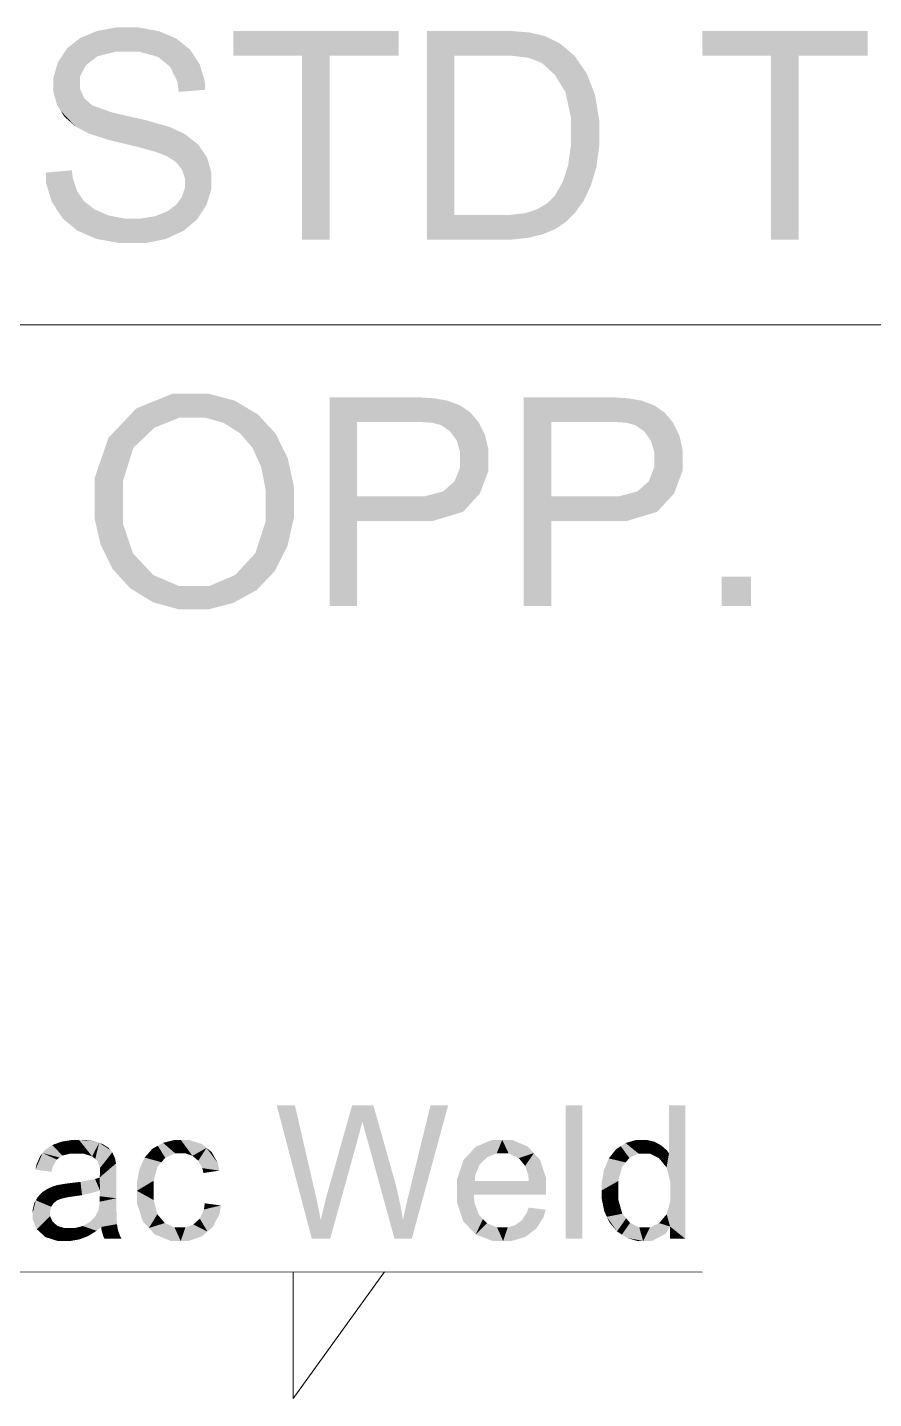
# Model space of a CAD drawing. Header units: millimetres. Extents: x 2 to 579, y 1 to 405.
# Drawn here: x 230.68 to 236.16, y 100.6 to 109.47 of the extents above; entities that cross this region are included whole.
import ezdxf

# ---------------------------------------------------------------- set-up
doc = ezdxf.new("R2010")
doc.units = ezdxf.units.MM
doc.linetypes.add('XKITLINE00', pattern=[0])
doc.layers.add('LinkedObject', color=7, linetype='Continuous', lineweight=0)

# ---------------------------------------------------------------- blocks, each defined once
blk = doc.blocks.new('*A4')
at = {"layer": 'LinkedObject'}
for points in [[(231.1329, 109.2828), (231.0219, 109.4013), (231.0775, 109.4244)], [(231.1332, 109.4474), (231.2509, 109.3125), (231.0775, 109.4244)], [(231.0775, 109.4244), (231.2509, 109.3125), (231.1329, 109.2828)], [(231.2569, 109.4704), (231.2509, 109.3125), (231.1332, 109.4474)], [(231.325, 109.4704), (231.2509, 109.3125), (231.2569, 109.4704)], [(231.2509, 109.3125), (231.325, 109.4704), (231.3319, 109.3125)], [(231.325, 109.4704), (231.4096, 109.3125), (231.3319, 109.3125)], [(231.5322, 109.4463), (231.325, 109.4704), (231.3999, 109.4704)], [(231.5894, 109.4221), (231.325, 109.4704), (231.5322, 109.4463)], [(231.5272, 109.2797), (231.325, 109.4704), (231.5894, 109.4221)], [(231.4096, 109.3125), (231.325, 109.4704), (231.5272, 109.2797)], [(231.5894, 109.4221), (231.5669, 109.247), (231.5272, 109.2797)], [(231.6467, 109.3979), (231.5669, 109.247), (231.5894, 109.4221)], [(232.0154, 109.4475), (232.4595, 109.2882), (232.0154, 109.2882)], [(232.6377, 109.2882), (232.4595, 109.2882), (232.0154, 109.4475)], [(232.6377, 109.2882), (232.0154, 109.4475), (233.0846, 109.4475)], [(232.6377, 109.2882), (233.0846, 109.4475), (233.0846, 109.2882)], [(233.2682, 109.4475), (233.4464, 109.2882), (233.2682, 108.0975)], [(233.73, 109.2882), (233.2682, 109.4475), (233.7328, 109.4475)], [(233.4464, 109.2882), (233.2682, 109.4475), (233.73, 109.2882)], [(233.7328, 109.4475), (233.8097, 109.2882), (233.73, 109.2882)], [(233.8115, 109.4475), (233.8097, 109.2882), (233.7328, 109.4475)], [(233.8115, 109.4475), (233.9253, 109.2744), (233.8097, 109.2882)], [(233.9315, 109.4378), (233.9253, 109.2744), (233.8115, 109.4475)], [(233.9729, 109.4281), (233.9253, 109.2744), (233.9315, 109.4378)], [(233.9729, 109.4281), (233.9612, 109.2606), (233.9253, 109.2744)], [(233.9612, 109.2606), (233.9729, 109.4281), (234.0109, 109.2412)], [(234.1298, 109.3665), (233.9729, 109.4281), (234.0309, 109.4148)], [(234.1707, 109.3315), (233.9729, 109.4281), (234.1298, 109.3665)], [(234.0954, 109.165), (233.9729, 109.4281), (234.1707, 109.3315)], [(234.0109, 109.2412), (233.9729, 109.4281), (234.0954, 109.165)], [(235.0515, 109.4475), (235.4957, 109.2882), (235.0515, 109.2882)], [(235.6739, 109.2882), (235.4957, 109.2882), (235.0515, 109.4475)], [(235.6739, 109.2882), (235.0515, 109.4475), (236.1207, 109.4475)], [(235.6739, 109.2882), (236.1207, 109.4475), (236.1207, 109.2882)], [(230.9372, 109.3338), (231.0959, 109.2531), (230.9083, 109.2893)], [(231.0219, 109.4013), (231.0959, 109.2531), (230.9372, 109.3338)], [(231.0959, 109.2531), (231.0219, 109.4013), (231.1329, 109.2828)], [(231.5669, 109.247), (231.6467, 109.3979), (231.6067, 109.2142)], [(231.6067, 109.2142), (231.6467, 109.3979), (231.7656, 109.2797)], [(231.7656, 109.2797), (231.6467, 109.3979), (231.7347, 109.3267)], [(234.1707, 109.3315), (234.1302, 109.1082), (234.0954, 109.165)], [(234.2241, 109.2863), (234.1302, 109.1082), (234.1707, 109.3315)], [(230.9083, 109.2893), (230.8503, 109.0981), (230.8793, 109.2448)], [(231.0588, 109.2234), (230.8503, 109.0981), (230.9083, 109.2893)], [(230.8793, 109.2448), (230.8503, 109.0981), (230.8503, 109.1492)], [(230.9083, 109.2893), (231.0959, 109.2531), (231.0588, 109.2234)], [(231.7656, 109.2797), (231.6534, 109.1174), (231.6067, 109.2142)], [(231.7964, 109.2327), (231.6534, 109.1174), (231.7656, 109.2797)], [(231.8295, 109.1262), (231.6534, 109.1174), (231.7964, 109.2327)], [(232.4595, 108.0975), (232.6377, 109.2882), (232.6377, 108.0975)], [(232.4595, 109.2882), (232.6377, 109.2882), (232.4595, 108.0975)], [(233.2682, 108.0975), (233.4464, 109.2882), (233.4464, 108.2568)], [(234.3039, 109.171), (234.1302, 109.1082), (234.2241, 109.2863)], [(235.4957, 108.0975), (235.6739, 109.2882), (235.6739, 108.0975)], [(235.4957, 109.2882), (235.6739, 109.2882), (235.4957, 108.0975)], [(231.0218, 109.1518), (230.8503, 109.0981), (231.0588, 109.2234)], [(230.8503, 109.0981), (231.0218, 109.1518), (231.0218, 109.1098)], [(234.1302, 109.1082), (234.3039, 109.171), (234.1649, 109.0513)], [(234.1649, 109.0513), (234.3039, 109.171), (234.3304, 109.1008)], [(231.0218, 109.0735), (230.8503, 109.0981), (231.0218, 109.1098)], [(230.8503, 109.0981), (231.0218, 109.0735), (230.8503, 109.0515)], [(230.8503, 109.0515), (231.0218, 109.0735), (230.874, 108.9674)], [(230.874, 108.9674), (231.0218, 109.0735), (230.8976, 108.9299)], [(230.8976, 108.9299), (231.0218, 109.0735), (231.048, 109.0136)], [(231.8318, 109.0668), (231.6534, 109.1174), (231.8295, 109.1262)], [(231.6534, 109.1174), (231.8318, 109.0668), (231.6603, 109.0533)], [(234.3304, 109.1008), (234.1997, 108.8885), (234.1649, 109.0513)], [(234.3568, 109.0306), (234.1997, 108.8885), (234.3304, 109.1008)], [(231.048, 109.0136), (230.9931, 108.8294), (230.8976, 108.9299)], [(231.0742, 108.9901), (230.9931, 108.8294), (231.048, 109.0136)], [(230.9931, 108.8294), (231.0742, 108.9901), (231.0413, 108.804)], [(231.0413, 108.804), (231.0742, 108.9901), (231.1, 108.9666)], [(231.0413, 108.804), (231.1, 108.9666), (231.0784, 108.7842)], [(231.0784, 108.7842), (231.1, 108.9666), (231.2086, 108.7421)], [(231.2086, 108.7421), (231.1, 108.9666), (231.2346, 108.9185)], [(234.3833, 108.8701), (234.1997, 108.8885), (234.3568, 109.0306)], [(230.8976, 108.9299), (230.9931, 108.8294), (230.9212, 108.8923)], [(231.2086, 108.7421), (231.2346, 108.9185), (231.3015, 108.7197)], [(231.3015, 108.7197), (231.2346, 108.9185), (231.3434, 108.8938)], [(231.3015, 108.7197), (231.3434, 108.8938), (231.3944, 108.6974)], [(231.3944, 108.6974), (231.3434, 108.8938), (231.4522, 108.8692)], [(234.3833, 108.7799), (234.1997, 108.8885), (234.3833, 108.8701)], [(234.1997, 108.8885), (234.3833, 108.7799), (234.1997, 108.7826)], [(231.3944, 108.6974), (231.4522, 108.8692), (231.5145, 108.6645)], [(231.5145, 108.6645), (231.4522, 108.8692), (231.5416, 108.6539)], [(231.5416, 108.6539), (231.4522, 108.8692), (231.584, 108.6378)], [(231.6015, 108.8261), (231.584, 108.6378), (231.4522, 108.8692)], [(231.642, 108.8077), (231.584, 108.6378), (231.6015, 108.8261)], [(231.584, 108.6378), (231.642, 108.8077), (231.6449, 108.598)], [(231.6449, 108.598), (231.642, 108.8077), (231.701, 108.7806)], [(234.3833, 108.7799), (234.1997, 108.7062), (234.1997, 108.7826)], [(231.6449, 108.598), (231.701, 108.7806), (231.6636, 108.5743)], [(231.6636, 108.5743), (231.701, 108.7806), (231.6822, 108.5506)], [(231.701, 108.7806), (231.8161, 108.6702), (231.6822, 108.5506)], [(231.8161, 108.6702), (231.701, 108.7806), (231.788, 108.7118)], [(234.1997, 108.7062), (234.3833, 108.703), (234.182, 108.5761)], [(234.182, 108.5761), (234.3833, 108.703), (234.3474, 108.5073)], [(234.3833, 108.703), (234.1997, 108.7062), (234.3833, 108.7799)], [(234.3474, 108.5073), (234.3833, 108.703), (234.3653, 108.5667)], [(231.6822, 108.5506), (231.8161, 108.6702), (231.7008, 108.4951)], [(231.7008, 108.4951), (231.8161, 108.6702), (231.8442, 108.6286)], [(231.7008, 108.4951), (231.8442, 108.6286), (231.7008, 108.4634)], [(231.7008, 108.4634), (231.8442, 108.6286), (231.7008, 108.4321)], [(231.8442, 108.6286), (231.8723, 108.4784), (231.7008, 108.4321)], [(231.8723, 108.4784), (231.8442, 108.6286), (231.8723, 108.5327)], [(230.9751, 108.495), (230.8004, 108.5308), (230.9691, 108.5457)], [(230.8004, 108.5308), (230.8743, 108.2884), (230.8022, 108.4632)], [(230.9751, 108.495), (230.8743, 108.2884), (230.8004, 108.5308)], [(234.1642, 108.5225), (234.3474, 108.5073), (234.1465, 108.4688)], [(234.3474, 108.5073), (234.1642, 108.5225), (234.182, 108.5761)], [(230.8022, 108.4632), (230.8743, 108.2884), (230.8392, 108.342)], [(231.0029, 108.4117), (230.8743, 108.2884), (230.9751, 108.495)], [(231.6818, 108.3743), (231.8723, 108.4784), (231.8415, 108.3232)], [(231.7008, 108.4321), (231.8723, 108.4784), (231.6818, 108.3743)], [(231.8415, 108.3232), (231.8723, 108.4784), (231.8723, 108.4246)], [(234.097, 108.3834), (234.3474, 108.5073), (234.2554, 108.3107)], [(234.1465, 108.4688), (234.3474, 108.5073), (234.097, 108.3834)], [(234.2554, 108.3107), (234.3474, 108.5073), (234.2835, 108.3496)], [(234.2835, 108.3496), (234.3474, 108.5073), (234.3295, 108.4479)], [(230.8743, 108.2884), (231.0029, 108.4117), (230.9094, 108.2348)], [(230.9094, 108.2348), (231.0029, 108.4117), (231.0063, 108.1546)], [(231.0247, 108.3792), (231.0063, 108.1546), (231.0029, 108.4117)], [(231.0465, 108.3466), (231.0063, 108.1546), (231.0247, 108.3792)], [(231.0465, 108.3466), (231.0681, 108.1279), (231.0063, 108.1546)], [(231.1142, 108.294), (231.0681, 108.1279), (231.0465, 108.3466)], [(231.6627, 108.3478), (231.8415, 108.3232), (231.6437, 108.3213)], [(231.6818, 108.3743), (231.8415, 108.3232), (231.6627, 108.3478)], [(234.0652, 108.3517), (234.1659, 108.2105), (234.0427, 108.3291)], [(234.2554, 108.3107), (234.0652, 108.3517), (234.097, 108.3834)], [(234.2273, 108.2718), (234.0652, 108.3517), (234.2554, 108.3107)], [(234.1659, 108.2105), (234.0652, 108.3517), (234.2273, 108.2718)], [(231.0681, 108.1279), (231.1142, 108.294), (231.1299, 108.1012)], [(231.1601, 108.274), (231.1299, 108.1012), (231.1142, 108.294)], [(231.206, 108.2539), (231.1299, 108.1012), (231.1601, 108.274)], [(231.206, 108.2539), (231.2831, 108.0745), (231.1299, 108.1012)], [(231.3093, 108.2338), (231.2831, 108.0745), (231.206, 108.2539)], [(231.5466, 108.2643), (231.78, 108.2279), (231.5076, 108.2491)], [(231.5856, 108.2795), (231.78, 108.2279), (231.5466, 108.2643)], [(231.6437, 108.3213), (231.8107, 108.2755), (231.5856, 108.2795)], [(231.5856, 108.2795), (231.8107, 108.2755), (231.78, 108.2279)], [(231.8107, 108.2755), (231.6437, 108.3213), (231.8415, 108.3232)], [(233.4464, 108.2568), (233.7549, 108.0975), (233.2682, 108.0975)], [(233.7346, 108.2568), (233.7549, 108.0975), (233.4464, 108.2568)], [(233.7346, 108.2568), (233.8161, 108.0975), (233.7549, 108.0975)], [(233.8014, 108.2568), (233.8161, 108.0975), (233.7346, 108.2568)], [(233.9716, 108.1205), (233.8014, 108.2568), (233.9061, 108.2692)], [(233.9244, 108.109), (233.8014, 108.2568), (233.9716, 108.1205)], [(233.8161, 108.0975), (233.8014, 108.2568), (233.9244, 108.109)], [(233.9441, 108.2817), (233.9716, 108.1205), (233.9061, 108.2692)], [(233.9821, 108.2941), (233.9716, 108.1205), (233.9441, 108.2817)], [(233.9716, 108.1205), (233.9821, 108.2941), (234.0187, 108.132)], [(234.1326, 108.1882), (233.9821, 108.2941), (234.0427, 108.3291)], [(234.0992, 108.1659), (233.9821, 108.2941), (234.1326, 108.1882)], [(234.0187, 108.132), (233.9821, 108.2941), (234.0992, 108.1659)], [(234.0427, 108.3291), (234.1659, 108.2105), (234.1326, 108.1882)], [(231.3093, 108.2338), (231.3744, 108.0745), (231.2831, 108.0745)], [(231.3667, 108.2338), (231.3744, 108.0745), (231.3093, 108.2338)], [(231.3667, 108.2338), (231.4466, 108.0745), (231.3744, 108.0745)], [(231.4176, 108.2338), (231.4466, 108.0745), (231.3667, 108.2338)], [(231.5076, 108.2491), (231.6339, 108.1274), (231.4176, 108.2338)], [(231.4176, 108.2338), (231.6339, 108.1274), (231.4466, 108.0745)], [(231.6916, 108.1539), (231.5076, 108.2491), (231.78, 108.2279)], [(231.6339, 108.1274), (231.5076, 108.2491), (231.6916, 108.1539)], [(231.4466, 108.0745), (231.6339, 108.1274), (231.5763, 108.101)], [(231.6194, 107.0998), (231.2963, 106.9098), (231.3865, 107.0048)], [(231.7621, 107.0998), (231.2963, 106.9098), (231.6194, 107.0998)], [(231.6681, 106.9459), (231.2963, 106.9098), (231.7621, 107.0998)], [(231.6681, 106.9459), (231.7621, 107.0998), (231.763, 106.9459)], [(231.7621, 107.0998), (231.8298, 106.9459), (231.763, 106.9459)], [(232.024, 107.0552), (231.7621, 107.0998), (231.8556, 107.0998)], [(232.099, 107.0106), (231.7621, 107.0998), (232.024, 107.0552)], [(231.9503, 106.9121), (231.7621, 107.0998), (232.099, 107.0106)], [(231.8298, 106.9459), (231.7621, 107.0998), (231.9503, 106.9121)], [(231.9503, 106.9121), (232.099, 107.0106), (232.004, 106.8783)], [(232.099, 107.0106), (232.0577, 106.8445), (232.004, 106.8783)], [(232.0577, 106.8445), (232.099, 107.0106), (232.1393, 106.7492)], [(232.2884, 106.8415), (232.099, 107.0106), (232.1741, 106.9659)], [(232.3278, 106.7616), (232.099, 107.0106), (232.2884, 106.8415)], [(232.1393, 106.7492), (232.099, 107.0106), (232.3278, 106.7616)], [(232.8155, 106.4356), (232.6373, 105.7269), (232.6373, 107.0769)], [(232.6373, 107.0769), (232.8155, 106.9176), (232.8155, 106.4356)], [(233.1605, 106.9176), (232.6373, 107.0769), (233.1457, 107.0769)], [(232.8155, 106.9176), (232.6373, 107.0769), (233.1605, 106.9176)], [(233.1457, 107.0769), (233.2212, 106.9176), (233.1605, 106.9176)], [(233.2128, 107.0769), (233.2212, 106.9176), (233.1457, 107.0769)], [(233.2128, 107.0769), (233.3044, 106.9116), (233.2212, 106.9176)], [(233.3153, 107.0704), (233.3044, 106.9116), (233.2128, 107.0769)], [(233.3507, 107.064), (233.3044, 106.9116), (233.3153, 107.0704)], [(233.3507, 107.064), (233.327, 106.9056), (233.3044, 106.9116)], [(233.327, 106.9056), (233.3507, 107.064), (233.3619, 106.8959)], [(233.4836, 107.0242), (233.3507, 107.064), (233.4004, 107.0557)], [(233.5171, 107.0009), (233.3507, 107.064), (233.4836, 107.0242)], [(233.4183, 106.8562), (233.3507, 107.064), (233.5171, 107.0009)], [(233.3619, 106.8959), (233.3507, 107.064), (233.4183, 106.8562)], [(234.0724, 106.4356), (233.8942, 105.7269), (233.8942, 107.0769)], [(233.8942, 107.0769), (234.0724, 106.9176), (234.0724, 106.4356)], [(234.4173, 106.9176), (233.8942, 107.0769), (234.4026, 107.0769)], [(234.0724, 106.9176), (233.8942, 107.0769), (234.4173, 106.9176)], [(234.4026, 107.0769), (234.4781, 106.9176), (234.4173, 106.9176)], [(234.4697, 107.0769), (234.4781, 106.9176), (234.4026, 107.0769)], [(234.4697, 107.0769), (234.5613, 106.9116), (234.4781, 106.9176)], [(234.5722, 107.0704), (234.5613, 106.9116), (234.4697, 107.0769)], [(234.6076, 107.064), (234.5613, 106.9116), (234.5722, 107.0704)], [(234.6076, 107.064), (234.5838, 106.9056), (234.5613, 106.9116)], [(234.5838, 106.9056), (234.6076, 107.064), (234.6188, 106.8959)], [(234.7404, 107.0242), (234.6076, 107.064), (234.6572, 107.0557)], [(234.774, 107.0009), (234.6076, 107.064), (234.7404, 107.0242)], [(234.6751, 106.8562), (234.6076, 107.064), (234.774, 107.0009)], [(234.6188, 106.8959), (234.6076, 107.064), (234.6751, 106.8562)], [(231.5048, 106.8808), (231.2963, 106.9098), (231.6681, 106.9459)], [(233.5171, 107.0009), (233.4397, 106.826), (233.4183, 106.8562)], [(233.5507, 106.9777), (233.4397, 106.826), (233.5171, 107.0009)], [(233.6047, 106.9126), (233.4397, 106.826), (233.5507, 106.9777)], [(234.774, 107.0009), (234.6965, 106.826), (234.6751, 106.8562)], [(234.8075, 106.9777), (234.6965, 106.826), (234.774, 107.0009)], [(234.8615, 106.9126), (234.6965, 106.826), (234.8075, 106.9777)], [(231.2963, 106.9098), (231.1159, 106.3839), (231.2061, 106.8148)], [(231.3679, 106.7506), (231.1159, 106.3839), (231.2963, 106.9098)], [(231.2963, 106.9098), (231.5048, 106.8808), (231.4364, 106.8157)], [(231.3679, 106.7506), (231.2963, 106.9098), (231.4364, 106.8157)], [(233.4397, 106.826), (233.6047, 106.9126), (233.4611, 106.7959)], [(233.4611, 106.7959), (233.6047, 106.9126), (233.6251, 106.8707)], [(233.6251, 106.8707), (233.4824, 106.7235), (233.4611, 106.7959)], [(233.6456, 106.8289), (233.4824, 106.7235), (233.6251, 106.8707)], [(234.6965, 106.826), (234.8615, 106.9126), (234.7179, 106.7959)], [(234.7179, 106.7959), (234.8615, 106.9126), (234.882, 106.8707)], [(234.882, 106.8707), (234.7393, 106.7235), (234.7179, 106.7959)], [(234.9024, 106.8289), (234.7393, 106.7235), (234.882, 106.8707)], [(231.2061, 106.8148), (231.1159, 106.3839), (231.1159, 106.5518)], [(231.2995, 106.5332), (231.1159, 106.3839), (231.3679, 106.7506)], [(232.1393, 106.7492), (232.3278, 106.7616), (232.1671, 106.6878)], [(232.3278, 106.7616), (232.195, 106.6264), (232.1671, 106.6878)], [(232.195, 106.6264), (232.3278, 106.7616), (232.2229, 106.4826)], [(232.2229, 106.4826), (232.3278, 106.7616), (232.4065, 106.5008)], [(232.4065, 106.5008), (232.3278, 106.7616), (232.3671, 106.6818)], [(233.666, 106.7369), (233.4824, 106.7235), (233.6456, 106.8289)], [(234.9229, 106.7369), (234.7393, 106.7235), (234.9024, 106.8289)], [(233.4461, 106.5322), (233.666, 106.6867), (233.5566, 106.3955)], [(233.4824, 106.6228), (233.666, 106.6867), (233.4461, 106.5322)], [(233.666, 106.6867), (233.4824, 106.7235), (233.666, 106.7369)], [(233.4824, 106.7235), (233.666, 106.6867), (233.4824, 106.6812)], [(233.666, 106.6867), (233.4824, 106.6228), (233.4824, 106.6812)], [(233.5566, 106.3955), (233.666, 106.6867), (233.6113, 106.455)], [(233.6113, 106.455), (233.666, 106.6867), (233.666, 106.6007)], [(234.703, 106.5322), (234.9229, 106.6867), (234.8135, 106.3955)], [(234.7393, 106.6228), (234.9229, 106.6867), (234.703, 106.5322)], [(234.9229, 106.6867), (234.7393, 106.7235), (234.9229, 106.7369)], [(234.7393, 106.7235), (234.9229, 106.6867), (234.7393, 106.6812)], [(234.9229, 106.6867), (234.7393, 106.6228), (234.7393, 106.6812)], [(234.8135, 106.3955), (234.9229, 106.6867), (234.8682, 106.455)], [(234.8682, 106.455), (234.9229, 106.6867), (234.9229, 106.6007)], [(231.1159, 106.3839), (231.2995, 106.5332), (231.2995, 106.3809)], [(232.2229, 106.4003), (232.4065, 106.5008), (232.4065, 106.3996)], [(232.2229, 106.4826), (232.4065, 106.5008), (232.2229, 106.4003)], [(233.4098, 106.5), (233.5566, 106.3955), (233.3734, 106.4678)], [(233.5566, 106.3955), (233.4098, 106.5), (233.4461, 106.5322)], [(234.6666, 106.5), (234.8135, 106.3955), (234.6303, 106.4678)], [(234.8135, 106.3955), (234.6666, 106.5), (234.703, 106.5322)], [(232.1577, 106.069), (232.4065, 106.3996), (232.3237, 106.0324)], [(232.2229, 106.2701), (232.4065, 106.3996), (232.1577, 106.069)], [(232.4065, 106.3996), (232.2229, 106.2701), (232.2229, 106.4003)], [(232.3237, 106.0324), (232.4065, 106.3996), (232.3651, 106.1134)], [(232.3651, 106.1134), (232.4065, 106.3996), (232.4065, 106.297)], [(232.8155, 106.4356), (232.8155, 106.2763), (232.6373, 105.7269)], [(233.1613, 106.2763), (232.8155, 106.4356), (233.1642, 106.4356)], [(232.8155, 106.2763), (232.8155, 106.4356), (233.1613, 106.2763)], [(233.2506, 106.4356), (233.5566, 106.3955), (233.1613, 106.2763)], [(233.2506, 106.4356), (233.1613, 106.2763), (233.1642, 106.4356)], [(233.1613, 106.2763), (233.5566, 106.3955), (233.3042, 106.2763)], [(233.3734, 106.4678), (233.5566, 106.3955), (233.2506, 106.4356)], [(233.3042, 106.2763), (233.5566, 106.3955), (233.5019, 106.3359)], [(234.0724, 106.4356), (234.0724, 106.2763), (233.8942, 105.7269)], [(234.4181, 106.2763), (234.0724, 106.4356), (234.421, 106.4356)], [(234.0724, 106.2763), (234.0724, 106.4356), (234.4181, 106.2763)], [(234.5075, 106.4356), (234.8135, 106.3955), (234.4181, 106.2763)], [(234.5075, 106.4356), (234.4181, 106.2763), (234.421, 106.4356)], [(234.4181, 106.2763), (234.8135, 106.3955), (234.5611, 106.2763)], [(234.6303, 106.4678), (234.8135, 106.3955), (234.5075, 106.4356)], [(234.5611, 106.2763), (234.8135, 106.3955), (234.7588, 106.3359)], [(231.1159, 106.3839), (231.2995, 106.259), (231.1159, 106.2951)], [(231.2995, 106.259), (231.1159, 106.3839), (231.2995, 106.3809)], [(231.1159, 106.2951), (231.2995, 106.259), (231.1546, 106.1267)], [(231.1546, 106.1267), (231.2995, 106.259), (231.1932, 106.0471)], [(231.1932, 106.0471), (231.2995, 106.259), (231.3652, 106.067)], [(232.6373, 105.7269), (232.8155, 106.2763), (232.8155, 105.7269)], [(233.8942, 105.7269), (234.0724, 106.2763), (234.0724, 105.7269)], [(231.3652, 106.067), (231.3456, 105.8419), (231.1932, 106.0471)], [(231.1932, 106.0471), (231.3456, 105.8419), (231.2319, 105.9675)], [(231.4308, 105.9968), (231.3456, 105.8419), (231.3652, 106.067)], [(232.3237, 106.0324), (232.0925, 105.9982), (232.1577, 106.069)], [(232.2822, 105.9514), (232.0925, 105.9982), (232.3237, 106.0324)], [(231.3456, 105.8419), (231.4308, 105.9968), (231.4206, 105.7959)], [(231.4206, 105.7959), (231.4308, 105.9968), (231.4965, 105.9266)], [(232.0925, 105.9982), (232.1649, 105.8288), (232.0273, 105.9273)], [(232.1649, 105.8288), (232.0925, 105.9982), (232.2822, 105.9514)], [(231.4965, 105.9266), (231.7612, 105.7039), (231.4206, 105.7959)], [(231.6612, 105.8565), (231.7612, 105.7039), (231.4965, 105.9266)], [(231.7612, 105.7039), (231.6612, 105.8565), (231.7603, 105.8565)], [(231.8612, 105.8565), (231.7612, 105.7039), (231.7603, 105.8565)], [(231.7612, 105.7039), (231.8612, 105.8565), (231.8491, 105.7039)], [(231.8491, 105.7039), (231.8612, 105.8565), (232.013, 105.7456)], [(232.0889, 105.7872), (231.8612, 105.8565), (232.0273, 105.9273)], [(232.013, 105.7456), (231.8612, 105.8565), (232.0889, 105.7872)], [(232.0273, 105.9273), (232.1649, 105.8288), (232.0889, 105.7872)], [(235.3657, 105.9159), (235.1767, 105.7269), (235.1767, 105.9159)], [(235.3657, 105.7269), (235.1767, 105.7269), (235.3657, 105.9159)], [(231.4206, 105.7959), (231.7612, 105.7039), (231.4956, 105.7499)], [(231.4956, 105.7499), (231.7612, 105.7039), (231.6659, 105.7039)], [(232.4133, 102.4953), (232.5229, 101.6313), (232.2954, 102.4953)], [(232.544, 101.9287), (232.5229, 101.6313), (232.4133, 102.4953)], [(232.7837, 102.4953), (232.8236, 102.2893), (232.6193, 101.9116)], [(232.8236, 102.2893), (232.7837, 102.4953), (232.8293, 102.3103)], [(232.8293, 102.3103), (232.7837, 102.4953), (232.8424, 102.3611)], [(232.8424, 102.3611), (232.7837, 102.4953), (232.8496, 102.391)], [(232.9215, 102.4953), (232.8496, 102.391), (232.7837, 102.4953)], [(232.8496, 102.391), (232.9215, 102.4953), (232.8518, 102.3813)], [(232.8518, 102.3813), (232.9215, 102.4953), (232.8658, 102.3305)], [(232.8658, 102.3305), (232.9215, 102.4953), (232.8775, 102.2893)], [(232.8775, 102.2893), (232.9215, 102.4953), (233.0446, 102.0575)], [(233.4056, 102.4953), (233.1556, 101.9398), (233.2908, 102.4953)], [(233.1697, 101.6313), (233.1556, 101.9398), (233.4056, 102.4953)], [(234.2731, 102.4953), (234.1668, 101.6313), (234.1668, 102.4953)], [(234.2731, 101.6313), (234.1668, 101.6313), (234.2731, 102.4953)], [(234.941, 102.4953), (234.8347, 102.1851), (234.8347, 102.4953)], [(234.941, 102.4953), (234.8442, 101.9991), (234.8347, 102.1851)], [(234.8442, 101.9991), (234.941, 102.4953), (234.941, 101.6313)], [(230.8429, 102.2384), (230.9074, 102.1703), (230.796, 102.2068)], [(230.8735, 102.2494), (230.9074, 102.1703), (230.8429, 102.2384)], [(230.9752, 102.2715), (230.8735, 102.2494), (230.9042, 102.2604)], [(230.9626, 102.1834), (230.8735, 102.2494), (230.9752, 102.2715)], [(230.9074, 102.1703), (230.8735, 102.2494), (230.9626, 102.1834)], [(230.9626, 102.1834), (230.9752, 102.2715), (231, 102.1834)], [(231, 102.1834), (230.9752, 102.2715), (231.04, 102.1834)], [(231.0155, 102.2715), (231.04, 102.1834), (230.9752, 102.2715)], [(231.1207, 102.2621), (231.0155, 102.2715), (231.0556, 102.2715)], [(231.1458, 102.2526), (231.0155, 102.2715), (231.1207, 102.2621)], [(231.1003, 102.1654), (231.0155, 102.2715), (231.1458, 102.2526)], [(231.04, 102.1834), (231.0155, 102.2715), (231.1003, 102.1654)], [(231.1003, 102.1654), (231.1458, 102.2526), (231.1206, 102.1475)], [(231.1206, 102.1475), (231.1458, 102.2526), (231.1356, 102.1343)], [(231.1458, 102.2526), (231.1506, 102.0887), (231.1356, 102.1343)], [(231.2194, 102.2052), (231.1506, 102.0887), (231.1458, 102.2526)], [(231.2076, 102.2195), (231.1458, 102.2526), (231.1708, 102.2432)], [(231.2194, 102.2052), (231.1458, 102.2526), (231.2076, 102.2195)], [(231.5738, 102.1555), (231.4912, 102.2145), (231.5255, 102.2335)], [(231.5597, 102.2525), (231.6388, 102.1842), (231.5255, 102.2335)], [(231.5255, 102.2335), (231.6388, 102.1842), (231.5738, 102.1555)], [(231.6343, 102.2715), (231.6388, 102.1842), (231.5597, 102.2525)], [(231.6745, 102.2715), (231.6388, 102.1842), (231.6343, 102.2715)], [(231.6388, 102.1842), (231.6745, 102.2715), (231.6787, 102.1842)], [(231.6745, 102.2715), (231.7052, 102.1842), (231.6787, 102.1842)], [(231.8086, 102.2456), (231.6745, 102.2715), (231.7254, 102.2715)], [(231.841, 102.2197), (231.6745, 102.2715), (231.8086, 102.2456)], [(231.7503, 102.1683), (231.6745, 102.2715), (231.841, 102.2197)], [(231.7052, 102.1842), (231.6745, 102.2715), (231.7503, 102.1683)], [(231.7503, 102.1683), (231.841, 102.2197), (231.769, 102.1523)], [(231.841, 102.2197), (231.7877, 102.1364), (231.769, 102.1523)], [(231.7877, 102.1364), (231.841, 102.2197), (231.8137, 102.0888)], [(231.8137, 102.0888), (231.841, 102.2197), (231.9239, 102.0728)], [(231.9148, 102.1204), (231.841, 102.2197), (231.8733, 102.1939)], [(231.9239, 102.0728), (231.841, 102.2197), (231.9148, 102.1204)], [(232.6193, 101.9116), (232.8236, 102.2893), (232.6415, 101.6313)], [(233.0446, 102.0575), (233.0581, 101.6313), (232.8775, 102.2893)], [(233.5854, 102.2279), (233.6583, 102.1598), (233.5448, 102.1843)], [(233.7555, 102.2715), (233.5854, 102.2279), (233.6907, 102.2715)], [(233.7197, 102.1842), (233.5854, 102.2279), (233.7555, 102.2715)], [(233.6583, 102.1598), (233.5854, 102.2279), (233.7197, 102.1842)], [(233.7197, 102.1842), (233.7555, 102.2715), (233.7562, 102.1842)], [(233.7555, 102.2715), (233.7965, 102.1842), (233.7562, 102.1842)], [(233.9206, 102.2288), (233.7555, 102.2715), (233.8182, 102.2715)], [(233.9603, 102.186), (233.7555, 102.2715), (233.9206, 102.2288)], [(233.8621, 102.1536), (233.7555, 102.2715), (233.9603, 102.186)], [(233.7965, 102.1842), (233.7555, 102.2715), (233.8621, 102.1536)], [(234.5784, 102.1545), (234.4919, 102.2105), (234.523, 102.2308)], [(234.5542, 102.2512), (234.6374, 102.1834), (234.523, 102.2308)], [(234.523, 102.2308), (234.6374, 102.1834), (234.5784, 102.1545)], [(234.6239, 102.2715), (234.6374, 102.1834), (234.5542, 102.2512)], [(234.6624, 102.2715), (234.6374, 102.1834), (234.6239, 102.2715)], [(234.6374, 102.1834), (234.6624, 102.2715), (234.6728, 102.1834)], [(234.6624, 102.2715), (234.709, 102.1834), (234.6728, 102.1834)], [(234.6906, 102.2715), (234.709, 102.1834), (234.6624, 102.2715)], [(234.7409, 102.2595), (234.709, 102.1834), (234.6906, 102.2715)], [(234.763, 102.2475), (234.709, 102.1834), (234.7409, 102.2595)], [(234.763, 102.2475), (234.77, 102.1533), (234.709, 102.1834)], [(234.785, 102.2356), (234.77, 102.1533), (234.763, 102.2475)], [(234.8209, 102.2044), (234.77, 102.1533), (234.785, 102.2356)], [(230.7798, 102.1864), (230.7333, 102.0788), (230.7636, 102.1659)], [(230.8718, 102.1443), (230.7333, 102.0788), (230.7798, 102.1864)], [(230.7636, 102.1659), (230.7333, 102.0788), (230.7404, 102.1121)], [(230.8455, 102.0981), (230.7333, 102.0788), (230.8718, 102.1443)], [(230.796, 102.2068), (230.9074, 102.1703), (230.7798, 102.1864)], [(230.8718, 102.1443), (230.7798, 102.1864), (230.8896, 102.1573)], [(230.8896, 102.1573), (230.7798, 102.1864), (230.9074, 102.1703)], [(231.2312, 102.1909), (231.1506, 102.0887), (231.2194, 102.2052)], [(231.2477, 102.1548), (231.1506, 102.0887), (231.2312, 102.1909)], [(231.2524, 102.133), (231.1506, 102.0887), (231.2477, 102.1548)], [(231.1506, 102.0887), (231.2524, 102.133), (231.2551, 102.1194)], [(231.4402, 102.1575), (231.5488, 102.1268), (231.4234, 102.1195)], [(231.4912, 102.2145), (231.5488, 102.1268), (231.4402, 102.1575)], [(231.5488, 102.1268), (231.4912, 102.2145), (231.5738, 102.1555)], [(233.5448, 102.1843), (233.4635, 102.0181), (233.5041, 102.1407)], [(233.6086, 102.1109), (233.4635, 102.0181), (233.5448, 102.1843)], [(233.5448, 102.1843), (233.6583, 102.1598), (233.6086, 102.1109)], [(233.8621, 102.1536), (233.9603, 102.186), (233.8875, 102.123)], [(233.9603, 102.186), (233.9039, 102.1032), (233.8875, 102.123)], [(233.9039, 102.1032), (233.9603, 102.186), (233.924, 102.044)], [(233.924, 102.044), (233.9603, 102.186), (234.0398, 102.0231)], [(234.0398, 102.0231), (233.9603, 102.186), (234.0001, 102.1433)], [(234.4451, 102.152), (234.5547, 102.1257), (234.4295, 102.1139)], [(234.4919, 102.2105), (234.5547, 102.1257), (234.4451, 102.152)], [(234.5547, 102.1257), (234.4919, 102.2105), (234.5784, 102.1545)], [(234.8347, 102.1851), (234.77, 102.1533), (234.8209, 102.2044)], [(234.77, 102.1533), (234.8347, 102.1851), (234.7947, 102.1233)], [(234.7947, 102.1233), (234.8347, 102.1851), (234.8195, 102.0933)], [(234.8347, 102.1851), (234.8442, 101.9991), (234.8195, 102.0933)], [(230.7333, 102.0788), (230.8455, 102.0981), (230.837, 102.065)], [(231.1503, 102.0396), (231.2551, 102.1194), (231.15, 102.0287)], [(231.15, 102.0287), (231.2551, 102.1194), (231.1506, 101.9458)], [(231.1506, 102.0534), (231.2551, 102.1194), (231.1503, 102.0396)], [(231.1506, 102.0887), (231.2551, 102.1194), (231.1506, 102.0563)], [(231.1506, 102.0563), (231.2551, 102.1194), (231.1506, 102.0534)], [(231.2577, 102.0705), (231.1506, 101.9458), (231.2551, 102.1194)], [(231.2577, 102.0351), (231.1506, 101.9458), (231.2577, 102.0705)], [(231.4234, 102.1195), (231.3899, 101.9421), (231.4067, 102.0815)], [(231.5238, 102.0981), (231.3899, 101.9421), (231.4234, 102.1195)], [(231.4988, 102.0072), (231.3899, 101.9421), (231.5238, 102.0981)], [(231.4067, 102.0815), (231.3899, 101.9421), (231.3899, 101.9928)], [(231.4234, 102.1195), (231.5488, 102.1268), (231.5238, 102.0981)], [(231.8137, 102.0888), (231.9239, 102.0728), (231.8211, 102.0572)], [(233.0677, 101.9762), (233.0581, 101.6313), (233.0446, 102.0575)], [(233.5811, 102.0455), (233.4635, 102.0181), (233.6086, 102.1109)], [(233.4635, 102.0181), (233.5811, 102.0455), (233.5784, 102.0045)], [(233.924, 102.044), (234.0398, 102.0231), (233.9275, 102.0045)], [(234.4295, 102.1139), (234.3984, 101.9439), (234.414, 102.0757)], [(234.5309, 102.0968), (234.3984, 101.9439), (234.4295, 102.1139)], [(234.5072, 102.0059), (234.3984, 101.9439), (234.5309, 102.0968)], [(234.414, 102.0757), (234.3984, 101.9439), (234.3984, 101.9907)], [(234.4295, 102.1139), (234.5547, 102.1257), (234.5309, 102.0968)], [(230.8077, 101.953), (230.8713, 101.8785), (230.7908, 101.9415)], [(230.8458, 101.9704), (230.8713, 101.8785), (230.8077, 101.953)], [(230.867, 101.9763), (230.8713, 101.8785), (230.8458, 101.9704)], [(230.8826, 101.9804), (230.8984, 101.8903), (230.867, 101.9763)], [(230.8713, 101.8785), (230.867, 101.9763), (230.8849, 101.8844)], [(230.8849, 101.8844), (230.867, 101.9763), (230.8984, 101.8903)], [(230.9296, 101.9883), (230.9447, 101.9009), (230.8826, 101.9804)], [(230.8826, 101.9804), (230.9447, 101.9009), (230.8984, 101.8903)], [(230.9611, 101.9922), (230.9774, 101.9057), (230.9296, 101.9883)], [(230.9296, 101.9883), (230.9774, 101.9057), (230.9447, 101.9009)], [(231.0252, 101.9998), (231.0351, 101.9139), (230.9611, 101.9922)], [(230.9611, 101.9922), (231.0351, 101.9139), (230.9774, 101.9057)], [(231.1197, 102.0181), (231.1506, 101.9458), (231.0252, 101.9998)], [(231.0252, 101.9998), (231.1506, 101.9458), (231.0351, 101.9139)], [(231.15, 102.0287), (231.1506, 101.9458), (231.1197, 102.0181)], [(231.2577, 102.0351), (231.15, 101.9068), (231.1506, 101.9458)], [(231.2577, 101.8937), (231.15, 101.9068), (231.2577, 102.0351)], [(231.3899, 101.9421), (231.4988, 102.0072), (231.4988, 101.9451)], [(233.1016, 101.8235), (233.0581, 101.6313), (233.0677, 101.9762)], [(233.5784, 102.0045), (233.4635, 101.9392), (233.4635, 102.0181)], [(233.5784, 102.0045), (234.0398, 101.9455), (233.4635, 101.9392)], [(233.9275, 102.0045), (234.0398, 101.9455), (233.5784, 102.0045)], [(234.0398, 101.9455), (233.9275, 102.0045), (234.0398, 102.0231)], [(234.3984, 101.9439), (234.5072, 102.0059), (234.5072, 101.9437)], [(234.8442, 101.9991), (234.941, 101.6313), (234.8442, 101.9349)], [(230.736, 101.8805), (230.7151, 101.7966), (230.7256, 101.8615)], [(230.8357, 101.8386), (230.7151, 101.7966), (230.736, 101.8805)], [(230.7256, 101.8615), (230.7151, 101.7966), (230.7151, 101.8195)], [(230.7465, 101.8995), (230.843, 101.8499), (230.736, 101.8805)], [(230.736, 101.8805), (230.843, 101.8499), (230.8357, 101.8386)], [(230.7738, 101.93), (230.843, 101.8499), (230.7465, 101.8995)], [(230.8504, 101.8613), (230.7738, 101.93), (230.7908, 101.9415)], [(230.843, 101.8499), (230.7738, 101.93), (230.8504, 101.8613)], [(230.7908, 101.9415), (230.8713, 101.8785), (230.8504, 101.8613)], [(231.0351, 101.9139), (231.1506, 101.9458), (231.1217, 101.934)], [(231.1415, 101.8187), (231.2577, 101.8937), (231.2577, 101.8198)], [(231.15, 101.8717), (231.2577, 101.8937), (231.1415, 101.8187)], [(231.2577, 101.8937), (231.15, 101.8717), (231.15, 101.9068)], [(231.4988, 101.882), (231.3899, 101.9421), (231.4988, 101.9451)], [(231.3899, 101.9421), (231.4679, 101.7014), (231.3899, 101.8637)], [(231.4988, 101.882), (231.4679, 101.7014), (231.3899, 101.9421)], [(231.3899, 101.8637), (231.4679, 101.7014), (231.4289, 101.7434)], [(231.5229, 101.7904), (231.4679, 101.7014), (231.4988, 101.882)], [(231.9342, 101.8473), (231.8241, 101.8213), (231.8297, 101.8611)], [(232.5544, 101.8842), (232.5229, 101.6313), (232.544, 101.9287)], [(232.5725, 101.7959), (232.5229, 101.6313), (232.5544, 101.8842)], [(232.6164, 101.901), (232.6415, 101.6313), (232.5968, 101.8212)], [(232.6193, 101.9116), (232.6415, 101.6313), (232.6164, 101.901)], [(233.1424, 101.8868), (233.1697, 101.6313), (233.1208, 101.7929)], [(233.1556, 101.9398), (233.1697, 101.6313), (233.1424, 101.8868)], [(234.0398, 101.9408), (233.4635, 101.9392), (234.0398, 101.9455)], [(234.0395, 101.9267), (233.4635, 101.9392), (234.0398, 101.9408)], [(233.4635, 101.9392), (233.5439, 101.702), (233.4635, 101.8629)], [(233.5753, 101.8657), (233.5439, 101.702), (233.4635, 101.9392)], [(233.5753, 101.8657), (233.4635, 101.9392), (233.5724, 101.9173)], [(234.0392, 101.9173), (233.4635, 101.9392), (234.0395, 101.9267)], [(233.5724, 101.9173), (233.4635, 101.9392), (234.0392, 101.9173)], [(233.4635, 101.8629), (233.5439, 101.702), (233.5037, 101.7443)], [(233.6045, 101.7868), (233.5439, 101.702), (233.5753, 101.8657)], [(234.3984, 101.9439), (234.5072, 101.8837), (234.3984, 101.8959)], [(234.5072, 101.8837), (234.3984, 101.9439), (234.5072, 101.9437)], [(234.3984, 101.8959), (234.5072, 101.8837), (234.4156, 101.8109)], [(234.4156, 101.8109), (234.5072, 101.8837), (234.4328, 101.7739)], [(234.4328, 101.7739), (234.5072, 101.8837), (234.5326, 101.7939)], [(234.8442, 101.8766), (234.941, 101.6313), (234.8199, 101.7899)], [(234.8442, 101.9349), (234.941, 101.6313), (234.8442, 101.8766)], [(230.8283, 101.8133), (230.7151, 101.7966), (230.8357, 101.8386)], [(230.7151, 101.7966), (230.8283, 101.8133), (230.8283, 101.7995)], [(230.8283, 101.7782), (230.7151, 101.7966), (230.8283, 101.7995)], [(230.7151, 101.7966), (230.8283, 101.7782), (230.7151, 101.7574)], [(230.7151, 101.7574), (230.8283, 101.7782), (230.7428, 101.693)], [(230.7428, 101.693), (230.8283, 101.7782), (230.7705, 101.6678)], [(230.7705, 101.6678), (230.8283, 101.7782), (230.8443, 101.7429)], [(231.0868, 101.7407), (231.2577, 101.8198), (231.2611, 101.7262)], [(231.1218, 101.7774), (231.2577, 101.8198), (231.0868, 101.7407)], [(231.1329, 101.8007), (231.2577, 101.8198), (231.1218, 101.7774)], [(231.2577, 101.8198), (231.1329, 101.8007), (231.1415, 101.8187)], [(231.4679, 101.7014), (231.5229, 101.7904), (231.547, 101.7618)], [(231.7977, 101.7622), (231.9342, 101.8473), (231.8469, 101.6784)], [(231.8241, 101.8213), (231.9342, 101.8473), (231.7977, 101.7622)], [(231.8469, 101.6784), (231.9342, 101.8473), (231.882, 101.7089)], [(231.882, 101.7089), (231.9342, 101.8473), (231.9257, 101.7933)], [(232.5801, 101.7521), (232.5229, 101.6313), (232.5725, 101.7959)], [(232.5968, 101.8212), (232.6415, 101.6313), (232.5801, 101.7521)], [(233.1123, 101.7521), (233.0581, 101.6313), (233.1016, 101.8235)], [(233.1208, 101.7929), (233.1697, 101.6313), (233.1123, 101.7521)], [(233.5439, 101.702), (233.6045, 101.7868), (233.584, 101.6597)], [(233.6307, 101.7595), (233.584, 101.6597), (233.6045, 101.7868)], [(233.8816, 101.7508), (234.0363, 101.8196), (233.9753, 101.697)], [(233.9142, 101.7998), (234.0363, 101.8196), (233.8816, 101.7508)], [(234.0363, 101.8196), (233.9142, 101.7998), (233.9263, 101.8334)], [(233.9753, 101.697), (234.0363, 101.8196), (234.0233, 101.7716)], [(234.5326, 101.7939), (234.4986, 101.6793), (234.4328, 101.7739)], [(234.4328, 101.7739), (234.4986, 101.6793), (234.4501, 101.7369)], [(234.5579, 101.7642), (234.4986, 101.6793), (234.5326, 101.7939)], [(234.8199, 101.7899), (234.8425, 101.7106), (234.7956, 101.7615)], [(234.8199, 101.7899), (234.941, 101.6313), (234.8425, 101.7106)], [(230.8443, 101.7429), (230.7981, 101.6426), (230.7705, 101.6678)], [(230.8604, 101.7287), (230.7981, 101.6426), (230.8443, 101.7429)], [(230.8764, 101.7145), (230.7981, 101.6426), (230.8604, 101.7287)], [(230.7981, 101.6426), (230.8764, 101.7145), (230.8773, 101.6174)], [(230.9288, 101.6174), (230.8764, 101.7145), (230.9233, 101.7004)], [(230.8773, 101.6174), (230.8764, 101.7145), (230.9288, 101.6174)], [(230.9233, 101.7004), (230.96, 101.6174), (230.9288, 101.6174)], [(230.9542, 101.7004), (230.96, 101.6174), (230.9233, 101.7004)], [(230.9848, 101.7004), (230.96, 101.6174), (230.9542, 101.7004)], [(230.96, 101.6174), (230.9848, 101.7004), (231.0184, 101.6277)], [(231.0456, 101.6379), (230.9848, 101.7004), (231.0392, 101.7138)], [(231.0184, 101.6277), (230.9848, 101.7004), (231.0456, 101.6379)], [(231.1592, 101.7082), (231.0392, 101.7138), (231.063, 101.7272)], [(231.1296, 101.6833), (231.0392, 101.7138), (231.1592, 101.7082)], [(231.0728, 101.6482), (231.0392, 101.7138), (231.1296, 101.6833)], [(231.0456, 101.6379), (231.0392, 101.7138), (231.0728, 101.6482)], [(231.0868, 101.7407), (231.2611, 101.7262), (231.063, 101.7272)], [(231.2611, 101.7262), (231.1592, 101.7082), (231.063, 101.7272)], [(231.1592, 101.7082), (231.2611, 101.7262), (231.1616, 101.6862)], [(231.1616, 101.6862), (231.2611, 101.7262), (231.2645, 101.7066)], [(231.2645, 101.7066), (231.1724, 101.6477), (231.1616, 101.6862)], [(231.2679, 101.6869), (231.1724, 101.6477), (231.2645, 101.7066)], [(231.2679, 101.6869), (231.1808, 101.6313), (231.1724, 101.6477)], [(231.2814, 101.6493), (231.1808, 101.6313), (231.2679, 101.6869)], [(231.5711, 101.7333), (231.4679, 101.7014), (231.547, 101.7618)], [(231.5711, 101.7333), (231.6742, 101.6174), (231.4679, 101.7014)], [(231.4679, 101.7014), (231.6742, 101.6174), (231.5069, 101.6594)], [(231.634, 101.7047), (231.6742, 101.6174), (231.5711, 101.7333)], [(231.6742, 101.6174), (231.634, 101.7047), (231.6728, 101.7047)], [(231.7039, 101.7047), (231.6742, 101.6174), (231.6728, 101.7047)], [(231.7039, 101.7047), (231.8469, 101.6784), (231.6742, 101.6174)], [(231.7559, 101.7239), (231.8469, 101.6784), (231.7039, 101.7047)], [(231.8469, 101.6784), (231.7559, 101.7239), (231.7768, 101.7431)], [(231.7977, 101.7622), (231.8469, 101.6784), (231.7768, 101.7431)], [(232.5801, 101.7521), (232.6415, 101.6313), (232.5229, 101.6313)], [(233.1123, 101.7521), (233.1697, 101.6313), (233.0581, 101.6313)], [(233.6569, 101.7321), (233.584, 101.6597), (233.6307, 101.7595)], [(233.6569, 101.7321), (233.7614, 101.6174), (233.584, 101.6597)], [(233.7223, 101.7047), (233.7614, 101.6174), (233.6569, 101.7321)], [(233.7614, 101.7047), (233.7614, 101.6174), (233.7223, 101.7047)], [(233.7906, 101.7047), (233.9403, 101.6705), (233.7614, 101.6174)], [(233.7906, 101.7047), (233.7614, 101.6174), (233.7614, 101.7047)], [(233.8403, 101.7201), (233.9403, 101.6705), (233.7906, 101.7047)], [(233.8609, 101.7354), (233.9753, 101.697), (233.8403, 101.7201)], [(233.9403, 101.6705), (233.8403, 101.7201), (233.9753, 101.697)], [(233.8816, 101.7508), (233.9753, 101.697), (233.8609, 101.7354)], [(234.4986, 101.6793), (234.5579, 101.7642), (234.53, 101.6587)], [(234.53, 101.6587), (234.5579, 101.7642), (234.5832, 101.7344)], [(234.5832, 101.7344), (234.6675, 101.6174), (234.53, 101.6587)], [(234.643, 101.7047), (234.6675, 101.6174), (234.5832, 101.7344)], [(234.6675, 101.6174), (234.643, 101.7047), (234.6775, 101.7047)], [(234.6675, 101.6174), (234.8425, 101.7106), (234.7253, 101.6174)], [(234.7122, 101.7047), (234.8425, 101.7106), (234.6675, 101.6174)], [(234.7122, 101.7047), (234.6675, 101.6174), (234.6775, 101.7047)], [(234.7713, 101.7331), (234.8425, 101.7106), (234.7122, 101.7047)], [(234.7253, 101.6174), (234.8425, 101.7106), (234.8127, 101.664)], [(234.8425, 101.7106), (234.7713, 101.7331), (234.7956, 101.7615)], [(234.8425, 101.7106), (234.941, 101.6313), (234.8425, 101.6313)], [(231.1808, 101.6313), (231.2814, 101.6493), (231.2914, 101.6313)], [(231.5069, 101.6594), (231.6742, 101.6174), (231.61, 101.6174)], [(231.6742, 101.6174), (231.8469, 101.6784), (231.7253, 101.6174)], [(231.7253, 101.6174), (231.8469, 101.6784), (231.8117, 101.6479)], [(233.584, 101.6597), (233.7614, 101.6174), (233.6928, 101.6174)], [(233.7614, 101.6174), (233.9403, 101.6705), (233.8158, 101.6174)], [(233.8158, 101.6174), (233.9403, 101.6705), (233.9053, 101.644)], [(234.53, 101.6587), (234.6675, 101.6174), (234.5614, 101.6381)], [(234.5614, 101.6381), (234.6675, 101.6174), (234.6301, 101.6174)]]:
    blk.add_hatch(color=7, dxfattribs=at).paths.add_polyline_path(points, flags=17)
at = {"layer": 'LinkedObject', "color": 6, "linetype": 'XKITLINE00', "lineweight": 0}
for p, q in [((241.1475, 107.5451), (228.7359, 107.5451)), ((230.0541, 101.4167), (235.0492, 101.4164))]:
    blk.add_line(p, q, dxfattribs=at)
at = {"layer": 'LinkedObject', "color": 4, "linetype": 'XKITLINE00', "lineweight": 0}
for q in [(232.9932, 101.4177), (232.4027, 101.4177)]:
    blk.add_line((232.4027, 100.5975), q, dxfattribs=at)

msp = doc.modelspace()

# ---------------------------------------------------------------- block references
at = {"lineweight": 0}
msp.add_blockref('*A4', (0, 0), dxfattribs=at)

doc.saveas('drawing.dxf')
